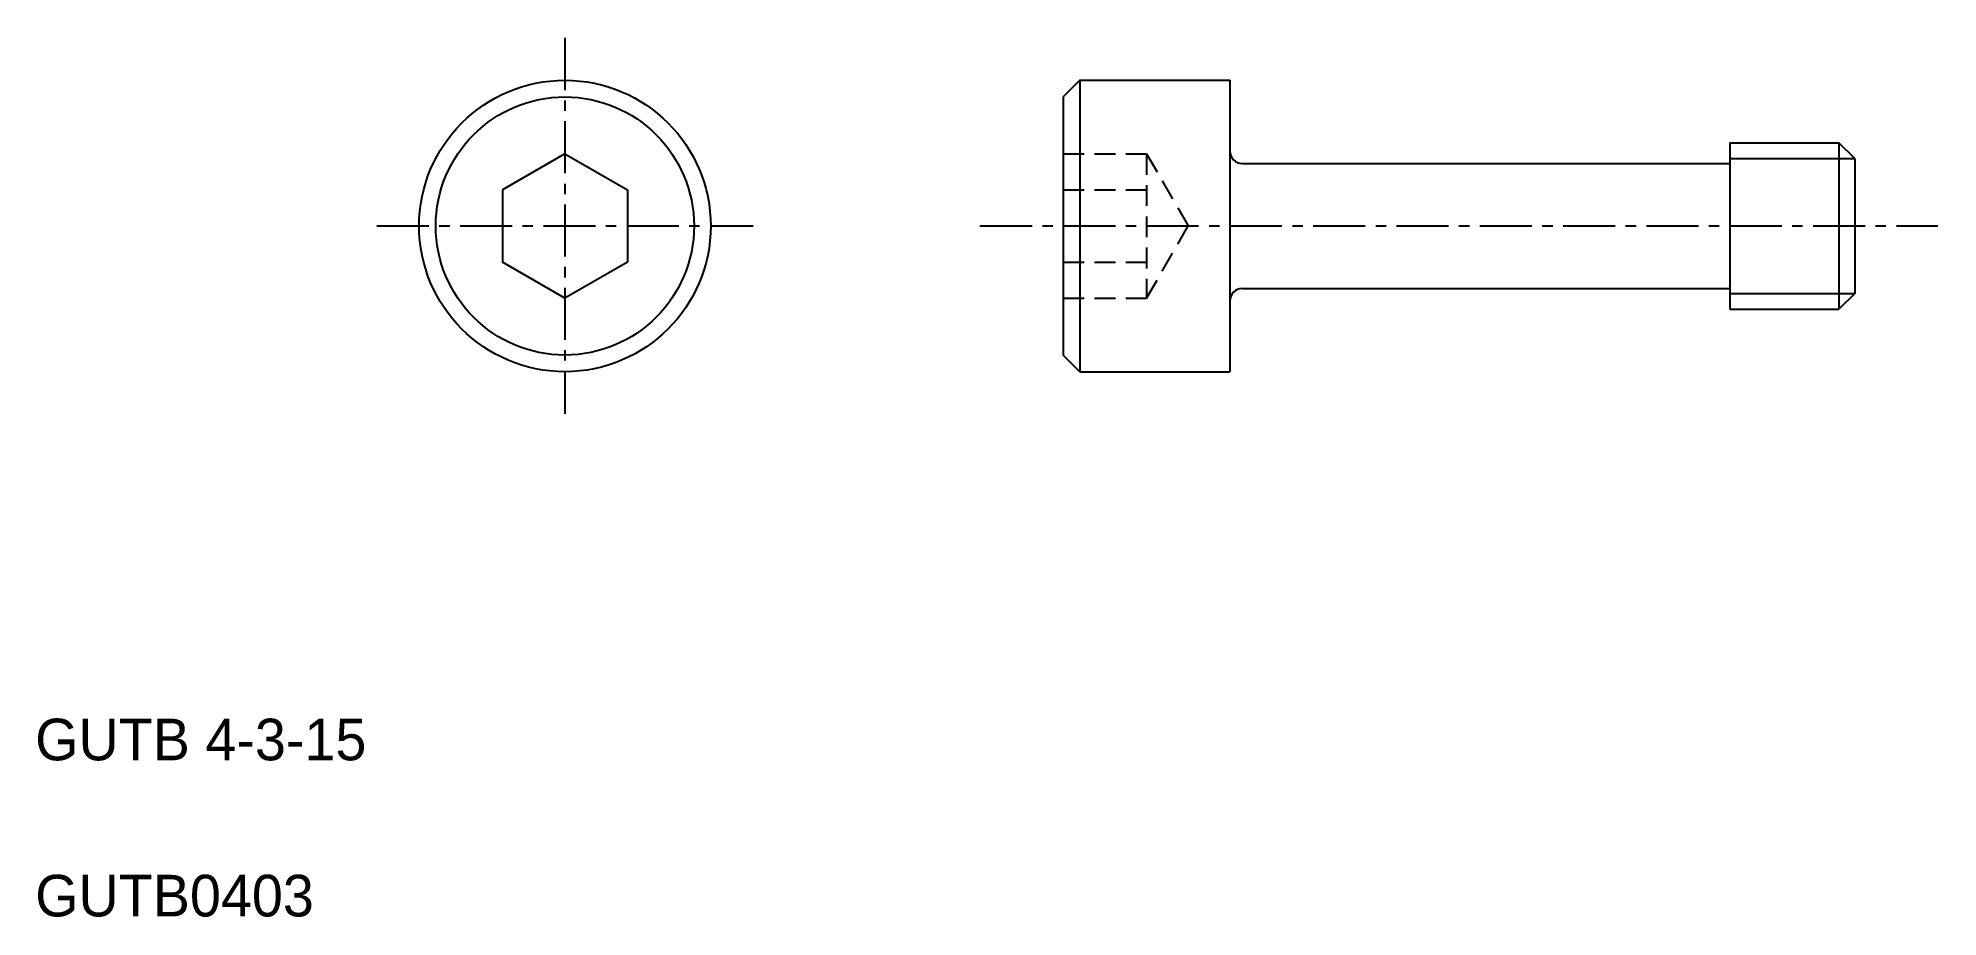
# Model space of a CAD drawing. Extents: x 2.6 to 48.2, y 2.5 to 23.6.
import ezdxf

# ---------------------------------------------------------------- set-up
doc = ezdxf.new("R2010")
doc.units = 0
doc.linetypes.add('CENTER', pattern=[2, 1.25, -0.25, 0.25, -0.25])
doc.linetypes.add('DASHED', pattern=[0.75, 0.5, -0.25])
doc.layers.get('0').update_dxf_attribs({"linetype": 'CONTINUOUS'})
doc.layers.add('CENTER', color=1, linetype='CENTER')

msp = doc.modelspace()

# ---------------------------------------------------------------- linework, layer by layer
at = {"color": 7, "linetype": 'CONTINUOUS'}
for p, q in [((27.582, 22.585), (27.182, 22.185)), ((27.582, 22.585), (31.182, 22.585)), ((27.582, 22.585), (27.582, 15.585)), ((31.182, 22.585), (31.182, 15.585)), ((27.182, 22.185), (27.182, 15.985)), ((43.182, 21.085), (43.182, 17.085)), ((43.182, 21.085), (45.803, 21.085)), ((46.182, 20.706), (45.803, 21.085)), ((45.803, 21.085), (45.803, 17.085)), ((15.217, 20.817), (13.717, 19.951)), ((15.217, 20.817), (16.717, 19.951)), ((31.482, 20.585), (43.182, 20.585)), ((46.182, 20.706), (46.182, 17.464)), ((13.717, 19.951), (13.717, 18.219)), ((16.717, 19.951), (16.717, 18.219)), ((15.217, 17.353), (13.717, 18.219)), ((16.717, 18.219), (15.217, 17.353)), ((31.482, 17.585), (43.182, 17.585)), ((46.182, 17.464), (45.803, 17.085)), ((43.182, 17.085), (45.803, 17.085)), ((27.582, 15.585), (27.182, 15.985)), ((27.582, 15.585), (31.182, 15.585))]:
    msp.add_line(p, q, dxfattribs=at)
at = {"color": 3, "linetype": 'DASHED'}
for p, q in [((27.182, 20.817), (29.182, 20.817)), ((29.182, 20.817), (30.182, 19.085)), ((29.182, 20.817), (29.182, 17.353)), ((27.182, 19.951), (29.182, 19.951)), ((29.182, 17.353), (30.182, 19.085)), ((27.182, 18.219), (29.182, 18.219)), ((27.182, 17.353), (29.182, 17.353))]:
    msp.add_line(p, q, dxfattribs=at)
at = {"color": 3, "linetype": 'CONTINUOUS'}
for p, q in [((43.182, 20.706), (46.182, 20.706)), ((43.182, 17.464), (46.182, 17.464))]:
    msp.add_line(p, q, dxfattribs=at)
at = {"color": 7, "linetype": 'CONTINUOUS'}
for radius in [3.5, 3.1]:
    msp.add_circle((15.217, 19.085), radius, dxfattribs=at)
for centre, start, end in [((31.482, 20.885), 180, 270), ((31.482, 17.285), 90, 180)]:
    msp.add_arc(centre, 0.3, start, end, dxfattribs=at)
at = {"layer": 'CENTER', "color": 1, "linetype": 'CENTER'}
for p, q in [((15.217, 23.601), (15.217, 14.569)), ((10.701, 19.085), (19.733, 19.085)), ((25.182, 19.085), (48.182, 19.085))]:
    msp.add_line(p, q, dxfattribs=at)

# ---------------------------------------------------------------- texts
at = {"color": 7, "linetype": 'CONTINUOUS'}
for s, p in [('GUTB 4-3-15', (2.5, 6.25)), ('GUTB0403', (2.5, 2.5))]:
    msp.add_text(s, height=1, dxfattribs=at).set_placement(p)

doc.saveas('drawing.dxf')
